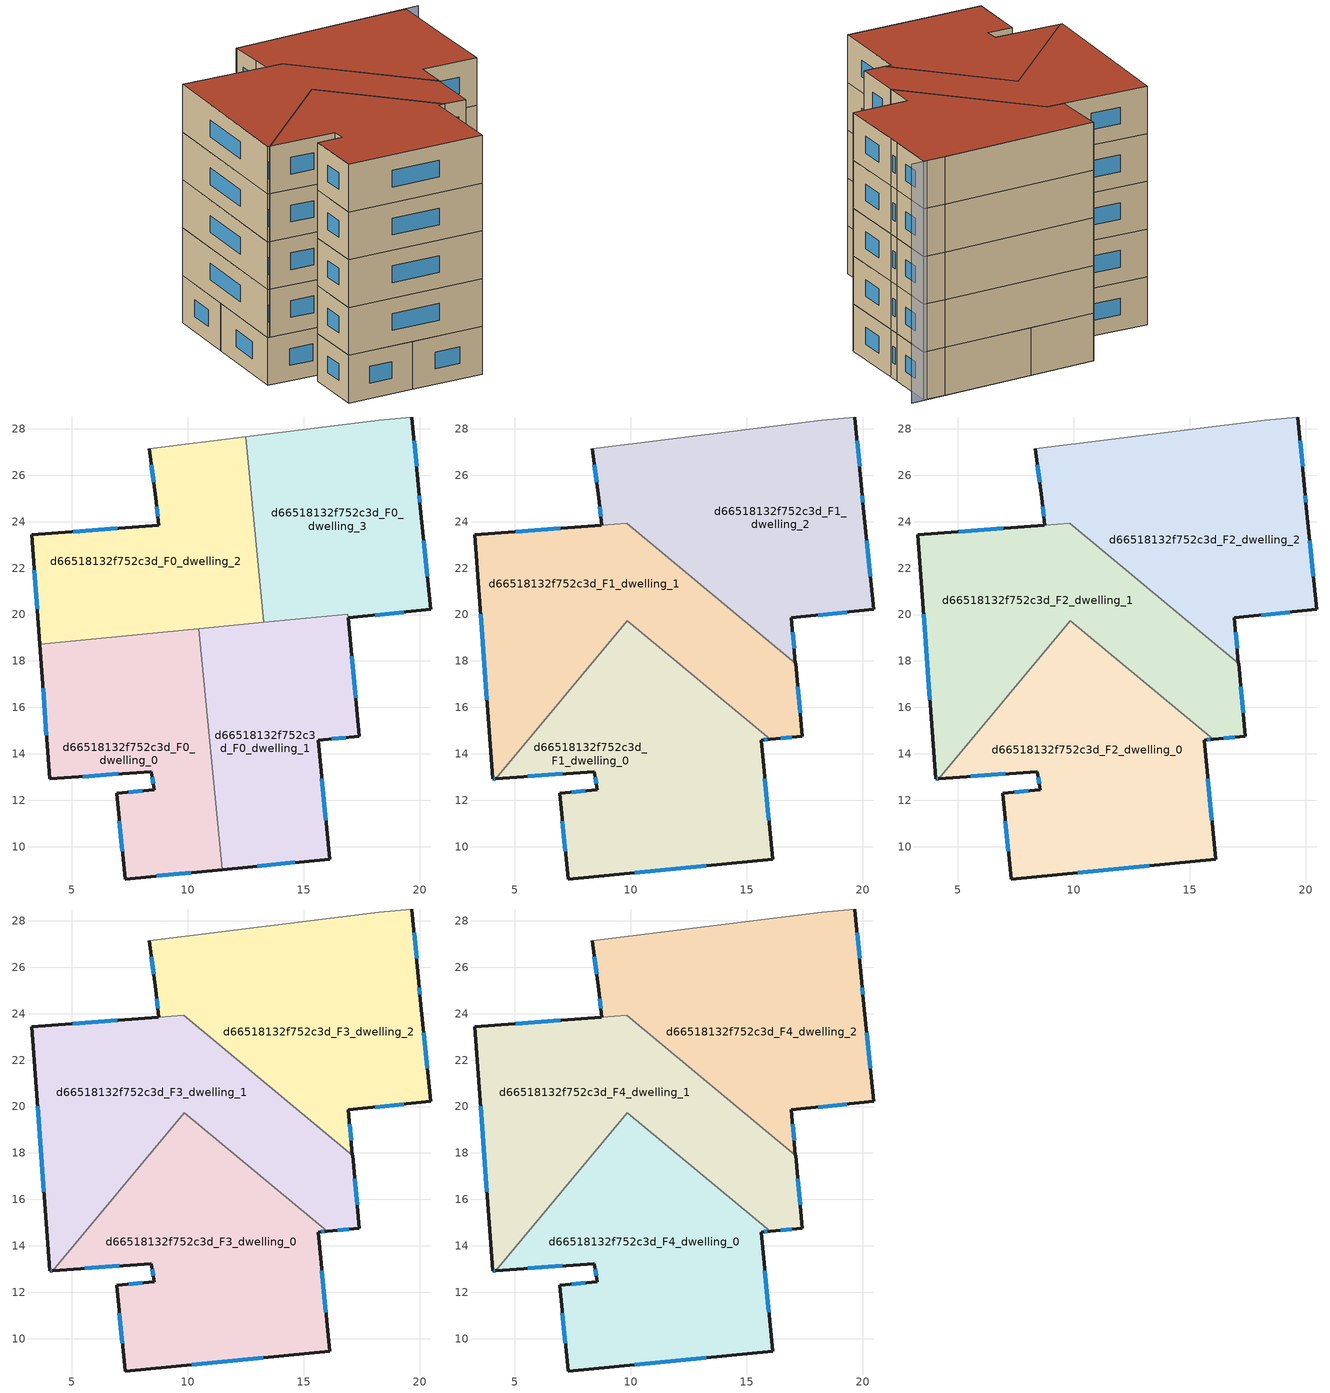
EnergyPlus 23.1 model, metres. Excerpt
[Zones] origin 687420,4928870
d66518132f752c3d_F0_dwelling_0
 floor ground (EU_floor_Construction): 10.47,19.39 11.48,9.01 7.3,8.6 6.94,12.3 8.56,12.45 8.43,13.23 4.05,12.91 3.62,18.72 z0
 wall outside (EU_wall_Construction): 3.62,18.72 4.05,12.91 8.43,13.23 8.56,12.45 6.94,12.3 7.3,8.6 11.48,9.01 z0:3
 wall to d66518132f752c3d_F0_dwelling_1 (EU_wall_Construction): 11.48,9.01 10.47,19.39 z0:3
 wall to d66518132f752c3d_F0_dwelling_2 (EU_wall_Construction): 10.47,19.39 3.62,18.72 z0:3
 window (EU_Window_Construction): 8.03,12.41 7.47,12.35 / 8.47,12.98 8.52,12.71 / 5.47,13.02 7.01,13.13 / 3.76,16.83 3.91,14.8 / 8.66,8.74 10.12,8.88 / 7.06,11.1 7.18,9.81 z0.98:2.02
d66518132f752c3d_F0_dwelling_1
 floor ground (EU_floor_Construction): 16.9,20.02 16.92,19.86 17.39,14.75 15.62,14.59 16.12,9.46 11.48,9.01 10.47,19.39 z0
 wall outside (EU_wall_Construction): 11.48,9.01 16.12,9.46 15.62,14.59 17.39,14.75 16.92,19.86 z0:3
 wall to d66518132f752c3d_F0_dwelling_3 (EU_wall_Construction): 16.9,20.02 13.27,19.66 / 16.92,19.86 16.91,20.02 z0:3
 wall to d66518132f752c3d_F0_dwelling_2 (EU_wall_Construction): 13.27,19.66 10.47,19.39 z0:3
 window (EU_Window_Construction): 16.2,14.65 16.81,14.7 / 15.96,11.13 15.78,12.92 / 12.99,9.16 14.61,9.32 / 17.24,16.41 17.07,18.2 z0.98:2.02
d66518132f752c3d_F0_dwelling_2
 floor ground (EU_floor_Construction): 12.49,27.65 13.27,19.66 3.62,18.72 3.28,23.43 8.74,23.84 8.62,25.02 8.34,27.13 z0
 wall outside (EU_wall_Construction): 8.34,27.13 8.62,25.02 8.74,23.84 3.28,23.43 3.62,18.72 z0:3
 wall adiabatic (EU_wall_Construction): 12.49,27.65 8.34,27.13 z0:3
 wall to d66518132f752c3d_F0_dwelling_3 (EU_wall_Construction): 13.27,19.66 12.49,27.65 z0:3
 window (EU_Window_Construction): 3.39,21.9 3.51,20.25 / 6.96,23.71 5.06,23.57 / 8.66,24.64 8.7,24.23 / 8.43,26.45 8.53,25.71 z0.98:2.02
 ceiling adiabatic (EU_roof_Construction): 10.29,19.37 9.84,19.74 9.47,19.29 z3
d66518132f752c3d_F0_dwelling_3
 floor ground (EU_floor_Construction): 19.65,28.51 19.96,25.35 20.03,24.6 20.47,20.22 16.92,19.86 16.91,20.02 13.27,19.66 12.49,27.65 18.24,28.37 z0
 wall outside (EU_wall_Construction): 16.92,19.86 20.47,20.22 20.03,24.6 19.96,25.35 19.65,28.51 z0:3
 wall adiabatic (EU_wall_Construction): 19.65,28.51 18.24,28.37 12.49,27.65 z0:3
 window (EU_Window_Construction): 19.86,26.38 19.75,27.49 / 20.01,24.85 19.98,25.11 / 20.33,21.65 20.17,23.18 / 18.07,19.98 19.32,20.11 z0.98:2.02
d66518132f752c3d_F1_dwelling_0
 floor to d66518132f752c3d_F0_dwelling_0 (EU_floor_Construction): 10.49,19.21 11.48,9.01 7.3,8.6 6.94,12.3 8.56,12.45 8.43,13.23 4.19,12.92 9.47,19.29 10.29,19.37 z3
 floor to d66518132f752c3d_F0_dwelling_1 (EU_floor_Construction): 16.01,14.63 15.62,14.59 16.12,9.46 11.48,9.01 10.49,19.21 z3
 floor adiabatic (EU_floor_Construction): 10.29,19.37 9.47,19.29 9.84,19.74 z3
 wall outside (EU_wall_Construction): 4.19,12.92 8.43,13.23 8.56,12.45 6.94,12.3 7.3,8.6 16.12,9.46 15.62,14.59 16.01,14.63 z3:6
 wall to d66518132f752c3d_F1_dwelling_1 (EU_wall_Construction): 16.01,14.63 9.84,19.74 4.19,12.92 z3:6
 window (EU_Window_Construction): 10.17,8.88 13.25,9.18 / 7.06,11.1 7.18,9.81 / 8.03,12.41 7.47,12.35 / 8.47,12.98 8.52,12.71 / 5.57,13.02 7.05,13.13 / 15.75,14.6 15.89,14.62 / 15.96,11.13 15.78,12.92 z3.98:5.02
d66518132f752c3d_F1_dwelling_1
 floor to d66518132f752c3d_F0_dwelling_1 (EU_floor_Construction): 17.1,17.9 17.39,14.75 16.01,14.63 10.49,19.21 10.47,19.39 14.8,19.81 z3
 floor to d66518132f752c3d_F0_dwelling_0 (EU_floor_Construction): 10.47,19.39 10.49,19.21 10.29,19.37 z3; 9.47,19.29 4.19,12.92 4.05,12.91 3.62,18.72 z3
 floor to d66518132f752c3d_F0_dwelling_3 (EU_floor_Construction): 14.8,19.81 13.27,19.66 13.12,21.2 z3
 floor to d66518132f752c3d_F0_dwelling_2 (EU_floor_Construction): 13.12,21.2 13.27,19.66 10.29,19.37 9.84,19.74 9.47,19.29 3.62,18.72 3.28,23.43 9.83,23.92 z3
 wall outside (EU_wall_Construction): 8.73,23.84 3.28,23.43 4.05,12.91 4.19,12.92 / 16.01,14.63 17.39,14.75 17.1,17.9 z3:6
 wall to d66518132f752c3d_F1_dwelling_2 (EU_wall_Construction): 17.1,17.91 9.83,23.92 8.74,23.84 z3:6
 window (EU_Window_Construction): 4.1,12.92 4.15,12.92 / 3.53,20.01 3.8,16.33 / 6.96,23.71 5.05,23.57 / 17.3,15.78 17.19,16.88 / 16.46,14.67 16.94,14.71 z3.98:5.02
d66518132f752c3d_F1_dwelling_2
 floor to d66518132f752c3d_F0_dwelling_2 (EU_floor_Construction): 12.49,27.65 13.12,21.21 9.83,23.92 8.74,23.84 8.62,25.02 8.34,27.13 z3
 floor to d66518132f752c3d_F0_dwelling_3 (EU_floor_Construction): 19.65,28.51 19.96,25.35 20.03,24.6 20.47,20.22 16.92,19.86 16.91,20.02 14.8,19.81 13.12,21.21 12.49,27.65 18.24,28.37 z3
 floor to d66518132f752c3d_F0_dwelling_1 (EU_floor_Construction): 16.9,20.02 16.92,19.87 17.1,17.91 14.8,19.81 z3
 wall outside (EU_wall_Construction): 8.34,27.13 8.62,25.02 8.74,23.84 / 17.1,17.91 16.92,19.86 20.47,20.22 20.03,24.6 19.96,25.35 19.65,28.51 z3:6
 wall adiabatic (EU_wall_Construction): 19.65,28.51 18.24,28.37 8.34,27.13 z3:6
 window (EU_Window_Construction): 8.66,24.64 8.7,24.23 / 8.43,26.45 8.53,25.71 / 19.86,26.38 19.75,27.49 / 20.01,24.85 19.98,25.11 / 20.33,21.65 20.17,23.18 / 18.07,19.98 19.32,20.11 / 17.04,18.54 16.98,19.23 z3.98:5.02
d66518132f752c3d_F2_dwelling_0
 floor to d66518132f752c3d_F1_dwelling_0 (EU_floor_Construction): 16.01,14.63 15.62,14.59 16.12,9.46 7.3,8.6 6.94,12.3 8.56,12.45 8.43,13.23 4.19,12.92 9.84,19.74 z6
 wall outside (EU_wall_Construction): 4.19,12.92 8.43,13.23 8.56,12.45 6.94,12.3 7.3,8.6 16.12,9.46 15.62,14.59 16.01,14.63 z6:9
 wall to d66518132f752c3d_F2_dwelling_1 (EU_wall_Construction): 16.01,14.63 9.84,19.74 4.19,12.92 z6:9
 window (EU_Window_Construction): 10.17,8.88 13.25,9.18 / 7.06,11.1 7.18,9.81 / 8.03,12.41 7.47,12.35 / 8.47,12.98 8.52,12.71 / 5.57,13.02 7.05,13.13 / 15.75,14.6 15.89,14.62 / 15.96,11.13 15.78,12.92 z6.98:8.02
d66518132f752c3d_F2_dwelling_1
 floor to d66518132f752c3d_F1_dwelling_1 (EU_floor_Construction): 17.1,17.9 17.39,14.75 16.01,14.63 9.84,19.74 4.19,12.92 4.05,12.91 3.28,23.43 9.83,23.92 z6
 wall outside (EU_wall_Construction): 8.73,23.84 3.28,23.43 4.05,12.91 4.19,12.92 / 16.01,14.63 17.39,14.75 17.1,17.9 z6:9
 wall to d66518132f752c3d_F2_dwelling_2 (EU_wall_Construction): 17.1,17.91 9.83,23.92 8.74,23.84 z6:9
 window (EU_Window_Construction): 4.1,12.92 4.15,12.92 / 3.53,20.01 3.8,16.33 / 6.96,23.71 5.05,23.57 / 17.3,15.78 17.19,16.88 / 16.46,14.67 16.94,14.71 z6.98:8.02
d66518132f752c3d_F2_dwelling_2
 floor to d66518132f752c3d_F1_dwelling_2 (EU_floor_Construction): 19.65,28.51 19.96,25.35 20.03,24.6 20.47,20.22 16.92,19.86 17.1,17.91 9.83,23.92 8.74,23.84 8.62,25.02 8.34,27.13 18.24,28.37 z6
 wall outside (EU_wall_Construction): 8.34,27.13 8.62,25.02 8.74,23.84 / 17.1,17.91 16.92,19.86 20.47,20.22 20.03,24.6 19.96,25.35 19.65,28.51 z6:9
 wall adiabatic (EU_wall_Construction): 19.65,28.51 18.24,28.37 8.34,27.13 z6:9
 window (EU_Window_Construction): 8.66,24.64 8.7,24.23 / 8.43,26.45 8.53,25.71 / 19.86,26.38 19.75,27.49 / 20.01,24.85 19.98,25.11 / 20.33,21.65 20.17,23.18 / 18.07,19.98 19.32,20.11 / 17.04,18.54 16.98,19.23 z6.98:8.02
d66518132f752c3d_F3_dwelling_0
 floor to d66518132f752c3d_F2_dwelling_0 (EU_floor_Construction): 16.01,14.63 15.62,14.59 16.12,9.46 7.3,8.6 6.94,12.3 8.56,12.45 8.43,13.23 4.19,12.92 9.84,19.74 z9
 wall outside (EU_wall_Construction): 4.19,12.92 8.43,13.23 8.56,12.45 6.94,12.3 7.3,8.6 16.12,9.46 15.62,14.59 16.01,14.63 z9:12
 wall to d66518132f752c3d_F3_dwelling_1 (EU_wall_Construction): 16.01,14.63 9.84,19.74 4.19,12.92 z9:12
 window (EU_Window_Construction): 10.17,8.88 13.25,9.18 / 7.06,11.1 7.18,9.81 / 8.03,12.41 7.47,12.35 / 8.47,12.98 8.52,12.71 / 5.57,13.02 7.05,13.13 / 15.75,14.6 15.89,14.62 / 15.96,11.13 15.78,12.92 z9.98:11.02
d66518132f752c3d_F3_dwelling_1
 floor to d66518132f752c3d_F2_dwelling_1 (EU_floor_Construction): 17.1,17.9 17.39,14.75 16.01,14.63 9.84,19.74 4.19,12.92 4.05,12.91 3.28,23.43 9.83,23.92 z9
 wall outside (EU_wall_Construction): 8.73,23.84 3.28,23.43 4.05,12.91 4.19,12.92 / 16.01,14.63 17.39,14.75 17.1,17.9 z9:12
 wall to d66518132f752c3d_F3_dwelling_2 (EU_wall_Construction): 17.1,17.91 9.83,23.92 8.74,23.84 z9:12
 window (EU_Window_Construction): 4.1,12.92 4.15,12.92 / 3.53,20.01 3.8,16.33 / 6.96,23.71 5.05,23.57 / 17.3,15.78 17.19,16.88 / 16.46,14.67 16.94,14.71 z9.98:11.02
d66518132f752c3d_F3_dwelling_2
 floor to d66518132f752c3d_F2_dwelling_2 (EU_floor_Construction): 19.65,28.51 19.96,25.35 20.03,24.6 20.47,20.22 16.92,19.86 17.1,17.91 9.83,23.92 8.74,23.84 8.62,25.02 8.34,27.13 18.24,28.37 z9
 wall outside (EU_wall_Construction): 8.34,27.13 8.62,25.02 8.74,23.84 / 17.1,17.91 16.92,19.86 20.47,20.22 20.03,24.6 19.96,25.35 19.65,28.51 z9:12
 wall adiabatic (EU_wall_Construction): 19.65,28.51 18.24,28.37 8.34,27.13 z9:12
 window (EU_Window_Construction): 8.66,24.64 8.7,24.23 / 8.43,26.45 8.53,25.71 / 19.86,26.38 19.75,27.49 / 20.01,24.85 19.98,25.11 / 20.33,21.65 20.17,23.18 / 18.07,19.98 19.32,20.11 / 17.04,18.54 16.98,19.23 z9.98:11.02
d66518132f752c3d_F4_dwelling_0
 floor to d66518132f752c3d_F3_dwelling_0 (EU_floor_Construction): 16.01,14.63 15.62,14.59 16.12,9.46 7.3,8.6 6.94,12.3 8.56,12.45 8.43,13.23 4.19,12.92 9.84,19.74 z12
 wall outside (EU_wall_Construction): 4.19,12.92 8.43,13.23 8.56,12.45 6.94,12.3 7.3,8.6 16.12,9.46 15.62,14.59 16.01,14.63 z12:15
 wall to d66518132f752c3d_F4_dwelling_1 (EU_wall_Construction): 16.01,14.63 9.84,19.74 4.19,12.92 z12:15
 window (EU_Window_Construction): 10.17,8.88 13.25,9.18 / 7.06,11.1 7.18,9.81 / 8.03,12.41 7.47,12.35 / 8.47,12.98 8.52,12.71 / 5.57,13.02 7.05,13.13 / 15.75,14.6 15.89,14.62 / 15.96,11.13 15.78,12.92 z12.98:14.02
 roof outside (EU_roof_Construction): 16.12,9.46 15.62,14.59 16.01,14.63 9.84,19.74 4.19,12.92 8.43,13.23 8.56,12.45 6.94,12.3 7.3,8.6 z15
d66518132f752c3d_F4_dwelling_1
 floor to d66518132f752c3d_F3_dwelling_1 (EU_floor_Construction): 17.1,17.9 17.39,14.75 16.01,14.63 9.84,19.74 4.19,12.92 4.05,12.91 3.28,23.43 9.83,23.92 z12
 wall outside (EU_wall_Construction): 8.73,23.84 3.28,23.43 4.05,12.91 4.19,12.92 / 16.01,14.63 17.39,14.75 17.1,17.9 z12:15
 wall to d66518132f752c3d_F4_dwelling_2 (EU_wall_Construction): 17.1,17.91 9.83,23.92 8.74,23.84 z12:15
 window (EU_Window_Construction): 4.1,12.92 4.15,12.92 / 3.53,20.01 3.8,16.33 / 6.96,23.71 5.05,23.57 / 17.3,15.78 17.19,16.88 / 16.46,14.67 16.94,14.71 z12.98:14.02
 roof outside (EU_roof_Construction): 17.39,14.75 17.1,17.9 9.83,23.92 3.28,23.43 4.05,12.91 4.19,12.92 9.84,19.74 16.01,14.63 z15
d66518132f752c3d_F4_dwelling_2
 floor to d66518132f752c3d_F3_dwelling_2 (EU_floor_Construction): 19.65,28.51 19.96,25.35 20.03,24.6 20.47,20.22 16.92,19.86 17.1,17.91 9.83,23.92 8.74,23.84 8.62,25.02 8.34,27.13 18.24,28.37 z12
 wall outside (EU_wall_Construction): 8.34,27.13 8.62,25.02 8.74,23.84 / 17.1,17.91 16.92,19.86 20.47,20.22 20.03,24.6 19.96,25.35 19.65,28.51 z12:15
 wall adiabatic (EU_wall_Construction): 19.65,28.51 18.24,28.37 8.34,27.13 z12:15
 window (EU_Window_Construction): 8.66,24.64 8.7,24.23 / 8.43,26.45 8.53,25.71 / 19.86,26.38 19.75,27.49 / 20.01,24.85 19.98,25.11 / 20.33,21.65 20.17,23.18 / 18.07,19.98 19.32,20.11 / 17.04,18.54 16.98,19.23 z12.98:14.02
 roof outside (EU_roof_Construction): 20.47,20.22 20.03,24.6 19.96,25.35 19.65,28.51 18.24,28.37 8.34,27.13 8.62,25.02 8.74,23.84 9.83,23.92 17.1,17.91 16.92,19.86 z15
shading: 20.5,28.66 8.3,27.13 z0:15
[Building]
EU S2 Campaign: North Axis=0; Terrain=City; Solar Distribution=FullExterior
[Site:Location]
Bologna: Latitude=44.5; Longitude=11.25; Time Zone=1; Elevation=37
[SizingPeriod:WeatherFileDays]
AnnualSizingPeriod: Begin Month=1; Begin Day of Month=1; End Month=12; End Day of Month=31; Day of Week for Start Day=Monday; Use Weather File Daylight Saving Period=No; Use Weather File Rain and Snow Indicators=No
[MATERIAL]
EU_InternalMass_Material: Roughness=MediumRough; Thickness=0.1; Conductivity=1; Density=1800; Specific Heat=900; Thermal Absorptance=0.9; Solar Absorptance=0.7; Visible Absorptance=0.7
[MATERIAL:NOMASS] Roughness=MediumRough; Thermal Absorptance=0.9; Solar Absorptance=0.7; Visible Absorptance=0.7
Name | Thermal Resistance
EU_wall_NoMass | 0.905828
EU_roof_NoMass | 0.37593
EU_floor_NoMass | 0.67114
[WINDOWMATERIAL:SIMPLEGLAZINGSYSTEM]
EU_Window_SimpleGlazing: UFactor=4.52486; Solar Heat Gain Coefficient=0.85; Visible Transmittance=0.85
[CONSTRUCTION]
EU_wall_Construction: EU_wall_NoMass
EU_roof_Construction: EU_roof_NoMass
EU_floor_Construction: EU_floor_NoMass
EU_InternalMass_Construction: EU_InternalMass_Material
EU_Window_Construction: EU_Window_SimpleGlazing
[ZONE] Type=1; Multiplier=1; Ceiling Height=autocalculate; Floor Area=autocalculate; Part of Total Floor Area=Yes
Name | Volume
d66518132f752c3d_F0_dwelling_0 | 175.753
d66518132f752c3d_F1_dwelling_0; d66518132f752c3d_F2_dwelling_0; d66518132f752c3d_F3_dwelling_0; d66518132f752c3d_F4_dwelling_0 | 234.349
d66518132f752c3d_F0_dwelling_1 | 174.207
d66518132f752c3d_F1_dwelling_1; d66518132f752c3d_F2_dwelling_1; d66518132f752c3d_F3_dwelling_1; d66518132f752c3d_F4_dwelling_1 | 232.528
d66518132f752c3d_F0_dwelling_2 | 175.766
d66518132f752c3d_F1_dwelling_2; d66518132f752c3d_F2_dwelling_2; d66518132f752c3d_F3_dwelling_2; d66518132f752c3d_F4_dwelling_2 | 236.153
d66518132f752c3d_F0_dwelling_3 | 177.346
[INTERNALMASS] Construction=EU_InternalMass_Construction
Name | Zone or ZoneList | Surface Area
d66518132f752c3d_F0_dwelling_0_EU_InternalMass | d66518132f752c3d_F0_dwelling_0 | 58.5834
d66518132f752c3d_F0_dwelling_1_EU_InternalMass | d66518132f752c3d_F0_dwelling_1 | 58.0687
d66518132f752c3d_F0_dwelling_2_EU_InternalMass | d66518132f752c3d_F0_dwelling_2 | 58.5888
d66518132f752c3d_F0_dwelling_3_EU_InternalMass | d66518132f752c3d_F0_dwelling_3 | 59.1167
d66518132f752c3d_F1_dwelling_0_EU_InternalMass | d66518132f752c3d_F1_dwelling_0 | 78.1159
d66518132f752c3d_F1_dwelling_1_EU_InternalMass | d66518132f752c3d_F1_dwelling_1 | 77.5264
d66518132f752c3d_F1_dwelling_2_EU_InternalMass | d66518132f752c3d_F1_dwelling_2 | 78.7182
d66518132f752c3d_F2_dwelling_0_EU_InternalMass | d66518132f752c3d_F2_dwelling_0 | 78.1159
d66518132f752c3d_F2_dwelling_1_EU_InternalMass | d66518132f752c3d_F2_dwelling_1 | 77.5264
d66518132f752c3d_F2_dwelling_2_EU_InternalMass | d66518132f752c3d_F2_dwelling_2 | 78.7182
d66518132f752c3d_F3_dwelling_0_EU_InternalMass | d66518132f752c3d_F3_dwelling_0 | 78.1159
d66518132f752c3d_F3_dwelling_1_EU_InternalMass | d66518132f752c3d_F3_dwelling_1 | 77.5264
d66518132f752c3d_F3_dwelling_2_EU_InternalMass | d66518132f752c3d_F3_dwelling_2 | 78.7182
d66518132f752c3d_F4_dwelling_0_EU_InternalMass | d66518132f752c3d_F4_dwelling_0 | 78.1159
d66518132f752c3d_F4_dwelling_1_EU_InternalMass | d66518132f752c3d_F4_dwelling_1 | 77.5264
d66518132f752c3d_F4_dwelling_2_EU_InternalMass | d66518132f752c3d_F4_dwelling_2 | 78.7182
[OTHEREQUIPMENT] Fuel Type=Electricity; Design Level Calculation Method=Watts/Area; Power per Zone Floor Area=1; Fraction Latent=0; Fraction Radiant=0; Fraction Lost=0; Carbon Dioxide Generation Rate=0; EndUse Subcategory=EU_Step8_InternalGains
Name | Zone or ZoneList or Space or SpaceList | Schedule
EU_Step8_InternalGain_d66518132f752c3d_F0_dwelling_0_f000 | d66518132f752c3d_F0_dwelling_0 | EU_Step8_GainSchedule_d66518132f752c3d_F0_dwelling_0_f000
EU_Step8_InternalGain_d66518132f752c3d_F0_dwelling_1_f000 | d66518132f752c3d_F0_dwelling_1 | EU_Step8_GainSchedule_d66518132f752c3d_F0_dwelling_1_f000
EU_Step8_InternalGain_d66518132f752c3d_F0_dwelling_2_f000 | d66518132f752c3d_F0_dwelling_2 | EU_Step8_GainSchedule_d66518132f752c3d_F0_dwelling_2_f000
EU_Step8_InternalGain_d66518132f752c3d_F0_dwelling_3_f000 | d66518132f752c3d_F0_dwelling_3 | EU_Step8_GainSchedule_d66518132f752c3d_F0_dwelling_3_f000
EU_Step8_InternalGain_d66518132f752c3d_F1_dwelling_0_f000 | d66518132f752c3d_F1_dwelling_0 | EU_Step8_GainSchedule_d66518132f752c3d_F1_dwelling_0_f000
EU_Step8_InternalGain_d66518132f752c3d_F1_dwelling_1_f000 | d66518132f752c3d_F1_dwelling_1 | EU_Step8_GainSchedule_d66518132f752c3d_F1_dwelling_1_f000
EU_Step8_InternalGain_d66518132f752c3d_F1_dwelling_2_f000 | d66518132f752c3d_F1_dwelling_2 | EU_Step8_GainSchedule_d66518132f752c3d_F1_dwelling_2_f000
EU_Step8_InternalGain_d66518132f752c3d_F2_dwelling_0_f000 | d66518132f752c3d_F2_dwelling_0 | EU_Step8_GainSchedule_d66518132f752c3d_F2_dwelling_0_f000
EU_Step8_InternalGain_d66518132f752c3d_F2_dwelling_1_f000 | d66518132f752c3d_F2_dwelling_1 | EU_Step8_GainSchedule_d66518132f752c3d_F2_dwelling_1_f000
EU_Step8_InternalGain_d66518132f752c3d_F2_dwelling_2_f000 | d66518132f752c3d_F2_dwelling_2 | EU_Step8_GainSchedule_d66518132f752c3d_F2_dwelling_2_f000
EU_Step8_InternalGain_d66518132f752c3d_F3_dwelling_0_f000 | d66518132f752c3d_F3_dwelling_0 | EU_Step8_GainSchedule_d66518132f752c3d_F3_dwelling_0_f000
EU_Step8_InternalGain_d66518132f752c3d_F3_dwelling_1_f000 | d66518132f752c3d_F3_dwelling_1 | EU_Step8_GainSchedule_d66518132f752c3d_F3_dwelling_1_f000
EU_Step8_InternalGain_d66518132f752c3d_F3_dwelling_2_f000 | d66518132f752c3d_F3_dwelling_2 | EU_Step8_GainSchedule_d66518132f752c3d_F3_dwelling_2_f000
EU_Step8_InternalGain_d66518132f752c3d_F4_dwelling_0_f000 | d66518132f752c3d_F4_dwelling_0 | EU_Step8_GainSchedule_d66518132f752c3d_F4_dwelling_0_f000
EU_Step8_InternalGain_d66518132f752c3d_F4_dwelling_1_f000 | d66518132f752c3d_F4_dwelling_1 | EU_Step8_GainSchedule_d66518132f752c3d_F4_dwelling_1_f000
EU_Step8_InternalGain_d66518132f752c3d_F4_dwelling_2_f000 | d66518132f752c3d_F4_dwelling_2 | EU_Step8_GainSchedule_d66518132f752c3d_F4_dwelling_2_f000
[ZONEVENTILATION:DESIGNFLOWRATE] Schedule=EU_AlwaysOn; Design Flow Rate Calculation Method=AirChanges/Hour; Air Changes per Hour=0.73129; Ventilation Type=Natural; Fan Pressure Rise=0; Fan Total Efficiency=1; Constant Term Coefficient=1; Temperature Term Coefficient=0; Velocity Term Coefficient=0; Velocity Squared Term Coefficient=0; Minimum Indoor Temperature=-100; Maximum Indoor Temperature=100; Delta Temperature=-100; Minimum Outdoor Temperature=-100; Maximum Outdoor Temperature=100; Maximum Wind Speed=40
Name | Zone or ZoneList or Space or SpaceList
EU_ConstantAir_d66518132f752c3d_F0_dwelling_0 | d66518132f752c3d_F0_dwelling_0
EU_ConstantAir_d66518132f752c3d_F0_dwelling_1 | d66518132f752c3d_F0_dwelling_1
EU_ConstantAir_d66518132f752c3d_F0_dwelling_2 | d66518132f752c3d_F0_dwelling_2
EU_ConstantAir_d66518132f752c3d_F0_dwelling_3 | d66518132f752c3d_F0_dwelling_3
EU_ConstantAir_d66518132f752c3d_F1_dwelling_0 | d66518132f752c3d_F1_dwelling_0
EU_ConstantAir_d66518132f752c3d_F1_dwelling_1 | d66518132f752c3d_F1_dwelling_1
EU_ConstantAir_d66518132f752c3d_F1_dwelling_2 | d66518132f752c3d_F1_dwelling_2
EU_ConstantAir_d66518132f752c3d_F2_dwelling_0 | d66518132f752c3d_F2_dwelling_0
EU_ConstantAir_d66518132f752c3d_F2_dwelling_1 | d66518132f752c3d_F2_dwelling_1
EU_ConstantAir_d66518132f752c3d_F2_dwelling_2 | d66518132f752c3d_F2_dwelling_2
EU_ConstantAir_d66518132f752c3d_F3_dwelling_0 | d66518132f752c3d_F3_dwelling_0
EU_ConstantAir_d66518132f752c3d_F3_dwelling_1 | d66518132f752c3d_F3_dwelling_1
EU_ConstantAir_d66518132f752c3d_F3_dwelling_2 | d66518132f752c3d_F3_dwelling_2
EU_ConstantAir_d66518132f752c3d_F4_dwelling_0 | d66518132f752c3d_F4_dwelling_0
EU_ConstantAir_d66518132f752c3d_F4_dwelling_1 | d66518132f752c3d_F4_dwelling_1
EU_ConstantAir_d66518132f752c3d_F4_dwelling_2 | d66518132f752c3d_F4_dwelling_2
[HVACTEMPLATE:THERMOSTAT] Constant Heating Setpoint=20; Constant Cooling Setpoint=50
EU_HeatOnly_d66518132f752c3d_F0_dwelling_0; EU_HeatOnly_d66518132f752c3d_F0_dwelling_1; EU_HeatOnly_d66518132f752c3d_F0_dwelling_2; EU_HeatOnly_d66518132f752c3d_F0_dwelling_3; EU_HeatOnly_d66518132f752c3d_F1_dwelling_0; EU_HeatOnly_d66518132f752c3d_F1_dwelling_1; EU_HeatOnly_d66518132f752c3d_F1_dwelling_2; EU_HeatOnly_d66518132f752c3d_F2_dwelling_0; EU_HeatOnly_d66518132f752c3d_F2_dwelling_1; EU_HeatOnly_d66518132f752c3d_F2_dwelling_2; EU_HeatOnly_d66518132f752c3d_F3_dwelling_0; EU_HeatOnly_d66518132f752c3d_F3_dwelling_1; EU_HeatOnly_d66518132f752c3d_F3_dwelling_2; EU_HeatOnly_d66518132f752c3d_F4_dwelling_0; EU_HeatOnly_d66518132f752c3d_F4_dwelling_1; EU_HeatOnly_d66518132f752c3d_F4_dwelling_2
[HVACTEMPLATE:ZONE:IDEALLOADSAIRSYSTEM] System Availability Schedule=EU_AlwaysOn; Maximum Heating Supply Air Temperature=50; Minimum Cooling Supply Air Temperature=13; Maximum Heating Supply Air Humidity Ratio=0.0156; Minimum Cooling Supply Air Humidity Ratio=0.0077; Heating Limit=NoLimit; Cooling Limit=NoLimit; Heating Availability Schedule=EU_AlwaysOn; Cooling Availability Schedule=EU_CoolingOff; Dehumidification Control Type=ConstantSensibleHeatRatio; Cooling Sensible Heat Ratio=0.7; Dehumidification Setpoint=60; Humidification Control Type=None; Humidification Setpoint=30; Outdoor Air Method=None; Outdoor Air Flow Rate per Person=0.00944; Outdoor Air Flow Rate per Zone Floor Area=0; Outdoor Air Flow Rate per Zone=0; Demand Controlled Ventilation Type=None; Outdoor Air Economizer Type=NoEconomizer; Heat Recovery Type=None; Sensible Heat Recovery Effectiveness=0.7; Latent Heat Recovery Effectiveness=0.65
Name | Template Thermostat
d66518132f752c3d_F0_dwelling_0 | EU_HeatOnly_d66518132f752c3d_F0_dwelling_0
d66518132f752c3d_F0_dwelling_1 | EU_HeatOnly_d66518132f752c3d_F0_dwelling_1
d66518132f752c3d_F0_dwelling_2 | EU_HeatOnly_d66518132f752c3d_F0_dwelling_2
d66518132f752c3d_F0_dwelling_3 | EU_HeatOnly_d66518132f752c3d_F0_dwelling_3
d66518132f752c3d_F1_dwelling_0 | EU_HeatOnly_d66518132f752c3d_F1_dwelling_0
d66518132f752c3d_F1_dwelling_1 | EU_HeatOnly_d66518132f752c3d_F1_dwelling_1
d66518132f752c3d_F1_dwelling_2 | EU_HeatOnly_d66518132f752c3d_F1_dwelling_2
d66518132f752c3d_F2_dwelling_0 | EU_HeatOnly_d66518132f752c3d_F2_dwelling_0
d66518132f752c3d_F2_dwelling_1 | EU_HeatOnly_d66518132f752c3d_F2_dwelling_1
d66518132f752c3d_F2_dwelling_2 | EU_HeatOnly_d66518132f752c3d_F2_dwelling_2
d66518132f752c3d_F3_dwelling_0 | EU_HeatOnly_d66518132f752c3d_F3_dwelling_0
d66518132f752c3d_F3_dwelling_1 | EU_HeatOnly_d66518132f752c3d_F3_dwelling_1
d66518132f752c3d_F3_dwelling_2 | EU_HeatOnly_d66518132f752c3d_F3_dwelling_2
d66518132f752c3d_F4_dwelling_0 | EU_HeatOnly_d66518132f752c3d_F4_dwelling_0
d66518132f752c3d_F4_dwelling_1 | EU_HeatOnly_d66518132f752c3d_F4_dwelling_1
d66518132f752c3d_F4_dwelling_2 | EU_HeatOnly_d66518132f752c3d_F4_dwelling_2
[SIZING:ZONE] Zone Cooling Design Supply Air Temperature Input Method=SupplyAirTemperature; Zone Cooling Design Supply Air Temperature=13; Zone Heating Design Supply Air Temperature Input Method=SupplyAirTemperature; Zone Heating Design Supply Air Temperature=50; Zone Cooling Design Supply Air Humidity Ratio=0.008; Zone Heating Design Supply Air Humidity Ratio=0.008; Cooling Design Air Flow Method=DesignDay; Cooling Design Air Flow Rate=0; Cooling Minimum Air Flow per Zone Floor Area=0.000762; Cooling Minimum Air Flow=0; Cooling Minimum Air Flow Fraction=0.2; Heating Design Air Flow Method=DesignDay; Heating Design Air Flow Rate=0; Heating Maximum Air Flow per Zone Floor Area=0.002032; Heating Maximum Air Flow=0.141576; Heating Maximum Air Flow Fraction=0.3; Account for Dedicated Outdoor Air System=No; Dedicated Outdoor Air System Control Strategy=NeutralSupplyAir; Dedicated Outdoor Air Low Setpoint Temperature for Design=autosize; Dedicated Outdoor Air High Setpoint Temperature for Design=autosize; Zone Load Sizing Method=Sensible Load Only No Latent Load; Zone Latent Cooling Design Supply Air Humidity Ratio Input Method=HumidityRatioDifference; Zone Cooling Design Supply Air Humidity Ratio Difference=0.005; Zone Latent Heating Design Supply Air Humidity Ratio Input Method=HumidityRatioDifference; Zone Humidification Design Supply Air Humidity Ratio Difference=0.005
d66518132f752c3d_F0_dwelling_0; d66518132f752c3d_F0_dwelling_1; d66518132f752c3d_F0_dwelling_2; d66518132f752c3d_F0_dwelling_3; d66518132f752c3d_F1_dwelling_0; d66518132f752c3d_F1_dwelling_1; d66518132f752c3d_F1_dwelling_2; d66518132f752c3d_F2_dwelling_0; d66518132f752c3d_F2_dwelling_1; d66518132f752c3d_F2_dwelling_2; d66518132f752c3d_F3_dwelling_0; d66518132f752c3d_F3_dwelling_1; d66518132f752c3d_F3_dwelling_2; d66518132f752c3d_F4_dwelling_0; d66518132f752c3d_F4_dwelling_1; d66518132f752c3d_F4_dwelling_2
[SCHEDULE:CONSTANT]
Name | Hourly Value
EU_AlwaysOn | 1
EU_CoolingOff | 0
[SCHEDULE:FILE] Column Number=1; Rows to Skip at Top=0; Number of Hours of Data=8760; Column Separator=Comma; Interpolate to Timestep=No; Minutes per Item=60; Adjust Schedule for Daylight Savings=Yes
Name | File
EU_Step8_GainSchedule_d66518132f752c3d_F0_dwelling_0_f000 | ../../schedules/d66518132f752c3d/d66518132f752c3d_F0_dwelling_0_f000_gain.csv
EU_Step8_GainSchedule_d66518132f752c3d_F0_dwelling_1_f000 | ../../schedules/d66518132f752c3d/d66518132f752c3d_F0_dwelling_1_f000_gain.csv
EU_Step8_GainSchedule_d66518132f752c3d_F0_dwelling_2_f000 | ../../schedules/d66518132f752c3d/d66518132f752c3d_F0_dwelling_2_f000_gain.csv
EU_Step8_GainSchedule_d66518132f752c3d_F0_dwelling_3_f000 | ../../schedules/d66518132f752c3d/d66518132f752c3d_F0_dwelling_3_f000_gain.csv
EU_Step8_GainSchedule_d66518132f752c3d_F1_dwelling_0_f000 | ../../schedules/d66518132f752c3d/d66518132f752c3d_F1_dwelling_0_f000_gain.csv
EU_Step8_GainSchedule_d66518132f752c3d_F1_dwelling_1_f000 | ../../schedules/d66518132f752c3d/d66518132f752c3d_F1_dwelling_1_f000_gain.csv
EU_Step8_GainSchedule_d66518132f752c3d_F1_dwelling_2_f000 | ../../schedules/d66518132f752c3d/d66518132f752c3d_F1_dwelling_2_f000_gain.csv
EU_Step8_GainSchedule_d66518132f752c3d_F2_dwelling_0_f000 | ../../schedules/d66518132f752c3d/d66518132f752c3d_F2_dwelling_0_f000_gain.csv
EU_Step8_GainSchedule_d66518132f752c3d_F2_dwelling_1_f000 | ../../schedules/d66518132f752c3d/d66518132f752c3d_F2_dwelling_1_f000_gain.csv
EU_Step8_GainSchedule_d66518132f752c3d_F2_dwelling_2_f000 | ../../schedules/d66518132f752c3d/d66518132f752c3d_F2_dwelling_2_f000_gain.csv
EU_Step8_GainSchedule_d66518132f752c3d_F3_dwelling_0_f000 | ../../schedules/d66518132f752c3d/d66518132f752c3d_F3_dwelling_0_f000_gain.csv
EU_Step8_GainSchedule_d66518132f752c3d_F3_dwelling_1_f000 | ../../schedules/d66518132f752c3d/d66518132f752c3d_F3_dwelling_1_f000_gain.csv
EU_Step8_GainSchedule_d66518132f752c3d_F3_dwelling_2_f000 | ../../schedules/d66518132f752c3d/d66518132f752c3d_F3_dwelling_2_f000_gain.csv
EU_Step8_GainSchedule_d66518132f752c3d_F4_dwelling_0_f000 | ../../schedules/d66518132f752c3d/d66518132f752c3d_F4_dwelling_0_f000_gain.csv
EU_Step8_GainSchedule_d66518132f752c3d_F4_dwelling_1_f000 | ../../schedules/d66518132f752c3d/d66518132f752c3d_F4_dwelling_1_f000_gain.csv
EU_Step8_GainSchedule_d66518132f752c3d_F4_dwelling_2_f000 | ../../schedules/d66518132f752c3d/d66518132f752c3d_F4_dwelling_2_f000_gain.csv
